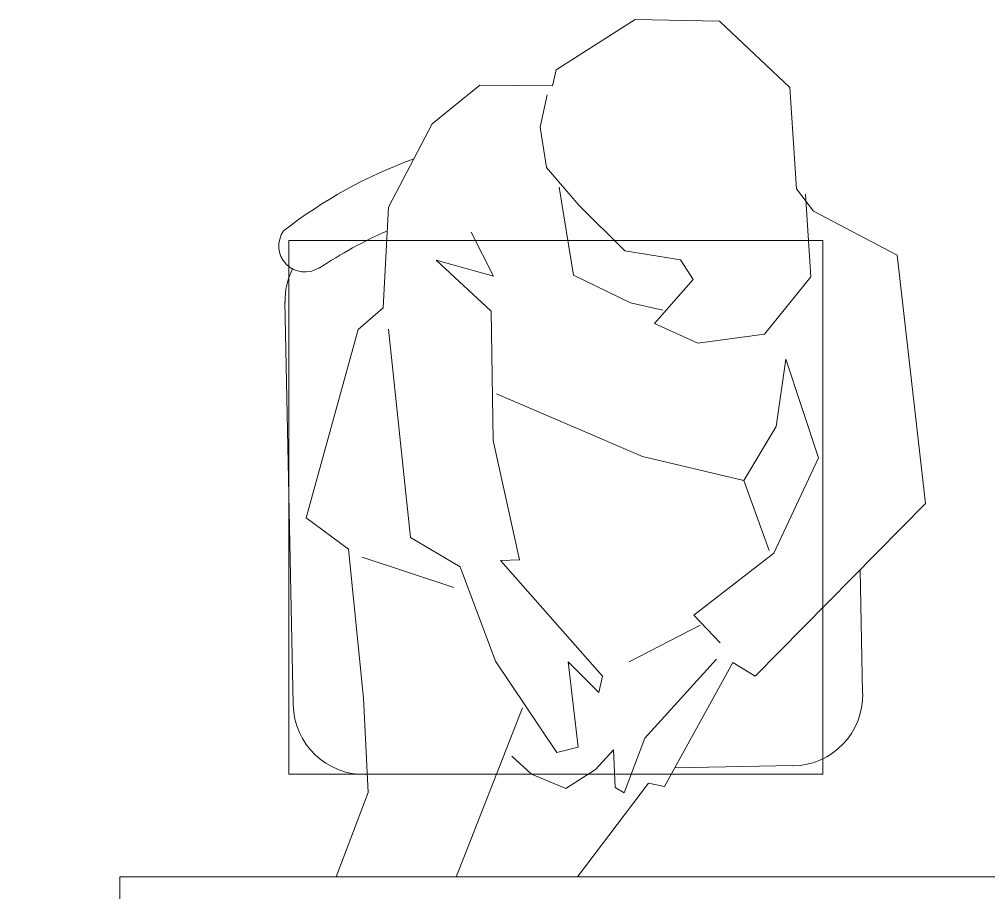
# Model space of a CAD drawing. Header units: metres. Extents: x -17 to 101, y 0 to 79.
# Drawn here: x 58.09 to 58.907, y 24.2 to 24.936 of the extents above; entities that cross this region are included whole.
import ezdxf

# ---------------------------------------------------------------- set-up
doc = ezdxf.new("R2010")
doc.units = ezdxf.units.M
doc.linetypes.add('HIDDEN2', pattern=[0.1875, 0.125, -0.0625])
doc.layers.add('Cotas varias El', color=253, linetype='Continuous', lineweight=13)
doc.layers.add('TOMACORRIENTE', color=5, linetype='HIDDEN2', lineweight=30)

msp = doc.modelspace()

# ---------------------------------------------------------------- linework, layer by layer
at = {"layer": 'Cotas varias El', "extrusion": (-0.00481, -0.03756, 0.999283)}
for p, q in [((58.54249, 24.89347, 0.05725), (58.60905, 24.93593, 0.05916)), ((58.60905, 24.93593, 0.05916), (58.68025, 24.93451, 0.05945)), ((58.68025, 24.93451, 0.05945), (58.73945, 24.87861, 0.05764)), ((58.53949, 24.87984, 0.05672), (58.54249, 24.89347, 0.05725)), ((58.43807, 24.84792, 0.05503), (58.47814, 24.88051, 0.05645)), ((58.47814, 24.88051, 0.05645), (58.53949, 24.87984, 0.05672)), ((58.73945, 24.87861, 0.05764), (58.74494, 24.79311, 0.05445)), ((58.52896, 24.84502, 0.05536), (58.53496, 24.87227, 0.05641)), ((58.40111, 24.77751, 0.05221), (58.43807, 24.84792, 0.05503)), ((58.53434, 24.81098, 0.05411), (58.52896, 24.84502, 0.05536)), ((58.56168, 24.77924, 0.05305), (58.53434, 24.81098, 0.05411)), ((58.54498, 24.79435, 0.05353), (58.55726, 24.72022, 0.05081)), ((58.74494, 24.79311, 0.05445), (58.75937, 24.77422, 0.05381)), ((58.75252, 24.78859, 0.05432), (58.75722, 24.71898, 0.05172)), ((58.60039, 24.74071, 0.05178), (58.56168, 24.77924, 0.05305)), ((58.39675, 24.69276, 0.049), (58.40111, 24.77751, 0.05221)), ((58.75937, 24.77422, 0.05381), (58.82989, 24.73724, 0.05276)), ((58.47084, 24.75642, 0.05175), (58.48985, 24.71937, 0.05045)), ((58.64736, 24.73321, 0.05173), (58.60039, 24.74071, 0.05178)), ((58.48985, 24.71937, 0.05045), (58.44135, 24.73292, 0.05073)), ((58.44135, 24.73292, 0.05073), (58.48765, 24.68986, 0.04933)), ((58.658, 24.71658, 0.05115), (58.64736, 24.73321, 0.05173)), ((58.82989, 24.73724, 0.05276), (58.85382, 24.52769, 0.045)), ((58.55726, 24.72022, 0.05081), (58.60503, 24.69683, 0.05016)), ((58.62551, 24.67946, 0.0496), (58.658, 24.71658, 0.05115)), ((58.75722, 24.71898, 0.05172), (58.71794, 24.6705, 0.04971)), ((58.3208, 24.3583, 0.03606), (58.31392, 24.698, 0.0488)), ((58.60503, 24.69683, 0.05016), (58.63231, 24.69082, 0.05006)), ((58.37558, 24.67457, 0.04822), (58.39675, 24.69276, 0.049)), ((58.48765, 24.68986, 0.04933), (58.4894, 24.58091, 0.04524)), ((58.332, 24.51562, 0.04203), (58.37558, 24.67457, 0.04822)), ((58.4199, 24.4991, 0.04183), (58.40134, 24.67461, 0.04834)), ((58.66191, 24.66286, 0.04915), (58.62551, 24.67946, 0.0496)), ((58.71794, 24.6705, 0.04971), (58.66191, 24.66286, 0.04915)), ((58.72795, 24.59259, 0.04683), (58.73616, 24.64934, 0.049)), ((58.73616, 24.64934, 0.049), (58.76361, 24.56615, 0.04601)), ((58.49234, 24.62026, 0.04674), (58.61516, 24.56746, 0.04534)), ((58.70079, 24.54715, 0.04499), (58.72795, 24.59259, 0.04683)), ((58.4894, 24.58091, 0.04524), (58.51158, 24.48031, 0.04157)), ((58.61516, 24.56746, 0.04534), (58.70079, 24.54715, 0.04499)), ((58.76361, 24.56615, 0.04601), (58.72591, 24.4859, 0.04281)), ((58.70079, 24.54715, 0.04499), (58.72212, 24.48816, 0.04288)), ((58.85382, 24.52769, 0.045), (58.71024, 24.38222, 0.03884)), ((58.36766, 24.48919, 0.04121), (58.332, 24.51562, 0.04203)), ((58.46161, 24.47419, 0.0411), (58.4199, 24.4991, 0.04183)), ((58.38005, 24.36361, 0.03655), (58.36766, 24.48919, 0.04121)), ((58.72591, 24.4859, 0.04281), (58.65862, 24.4336, 0.04052)), ((58.37903, 24.48239, 0.04101), (58.45634, 24.45678, 0.04042)), ((58.51158, 24.48031, 0.04157), (58.49568, 24.47953, 0.04146)), ((58.49568, 24.47953, 0.04146), (58.58148, 24.38204, 0.03821)), ((58.49132, 24.39478, 0.03826), (58.46161, 24.47419, 0.0411)), ((58.79859, 24.47173, 0.04263), (58.80069, 24.36792, 0.03874)), ((58.65862, 24.4336, 0.04052), (58.68064, 24.41018, 0.03975)), ((58.66394, 24.42528, 0.04023), (58.60417, 24.39418, 0.03878)), ((58.54299, 24.31768, 0.03561), (58.49132, 24.39478, 0.03826)), ((58.61719, 24.32989, 0.03642), (58.67764, 24.39655, 0.03922)), ((58.57848, 24.36842, 0.03769), (58.55267, 24.39411, 0.03853)), ((58.55267, 24.39411, 0.03853), (58.56116, 24.32224, 0.03587)), ((58.69128, 24.39354, 0.03917), (58.63394, 24.28905, 0.03497)), ((58.71024, 24.38222, 0.03884), (58.69128, 24.39354, 0.03917)), ((58.58148, 24.38204, 0.03821), (58.57848, 24.36842, 0.03769)), ((58.38401, 24.28417, 0.03358), (58.38005, 24.36361, 0.03655)), ((58.51413, 24.35547, 0.03689), (58.46517, 24.23056, 0.03196)), ((58.59987, 24.28371, 0.0346), (58.61719, 24.32989, 0.03642)), ((58.56116, 24.32224, 0.03587), (58.54299, 24.31768, 0.03561)), ((58.50513, 24.3146, 0.03531), (58.52182, 24.29949, 0.03482)), ((58.57559, 24.30335, 0.03523), (58.5907, 24.32001, 0.03592)), ((58.5907, 24.32001, 0.03592), (58.59229, 24.28824, 0.03474)), ((58.74192, 24.30677, 0.03615), (58.64257, 24.30478, 0.0356)), ((58.38324, 24.29959, 0.03416), (58.382, 24.29956, 0.03415)), ((58.52182, 24.29949, 0.03482), (58.55063, 24.28742, 0.03451)), ((58.55063, 24.28742, 0.03451), (58.57559, 24.30335, 0.03523)), ((58.6203, 24.29206, 0.03502), (58.56062, 24.21286, 0.03175)), ((58.63394, 24.28905, 0.03497), (58.6203, 24.29206, 0.03502)), ((58.35727, 24.21286, 0.03077), (58.38401, 24.28417, 0.03358)), ((58.59229, 24.28824, 0.03474), (58.59987, 24.28371, 0.0346)), ((58.46517, 24.23056, 0.03196), (58.4583, 24.21286, 0.03126))]:
    msp.add_line(p, q, dxfattribs=at)
at = {"layer": 'Cotas varias El', "elevation": 0.04243}
msp.add_lwpolyline([(58.31736, 24.74956), (58.76736, 24.74956), (58.76736, 24.29956), (58.31736, 24.29956), (58.31736, 24.74956)], dxfattribs=at)
msp.add_lwpolyline([(58.17481, 24.21286), (59.67481, 24.21286), (59.67481, 23.61286), (58.17481, 23.61286)], close=True, dxfattribs=at)
at = {"layer": 'Cotas varias El', "extrusion": (-0.00481, -0.03756, 0.999283)}
for centre, radius, start, end in [((54.98011, 31.66193, -1.15937), 0.4, 117.21708, 135.32089), ((54.71501, 31.93281, -1.15937), 0.02194, 151.76093, 310.4784), ((54.98651, 31.61888, -1.15937), 0.3928, 121.31238, 130.87524), ((54.76386, 31.89266, -1.15937), 0.06, 160.86655, 188.45099), ((55.16991, 31.60926, -1.15937), 0.06, 278.45099, 8.45099), ((54.81382, 31.55635, -1.15937), 0.06, 188.45099, 278.45099)]:
    msp.add_arc(centre, radius, start, end, dxfattribs=at)
at = {"layer": 'TOMACORRIENTE', "lineweight": 25}
msp.add_arc((58.01586, 25.4561), 2.22142, 271.91832, 326.40116, dxfattribs=at)

doc.saveas('drawing.dxf')
